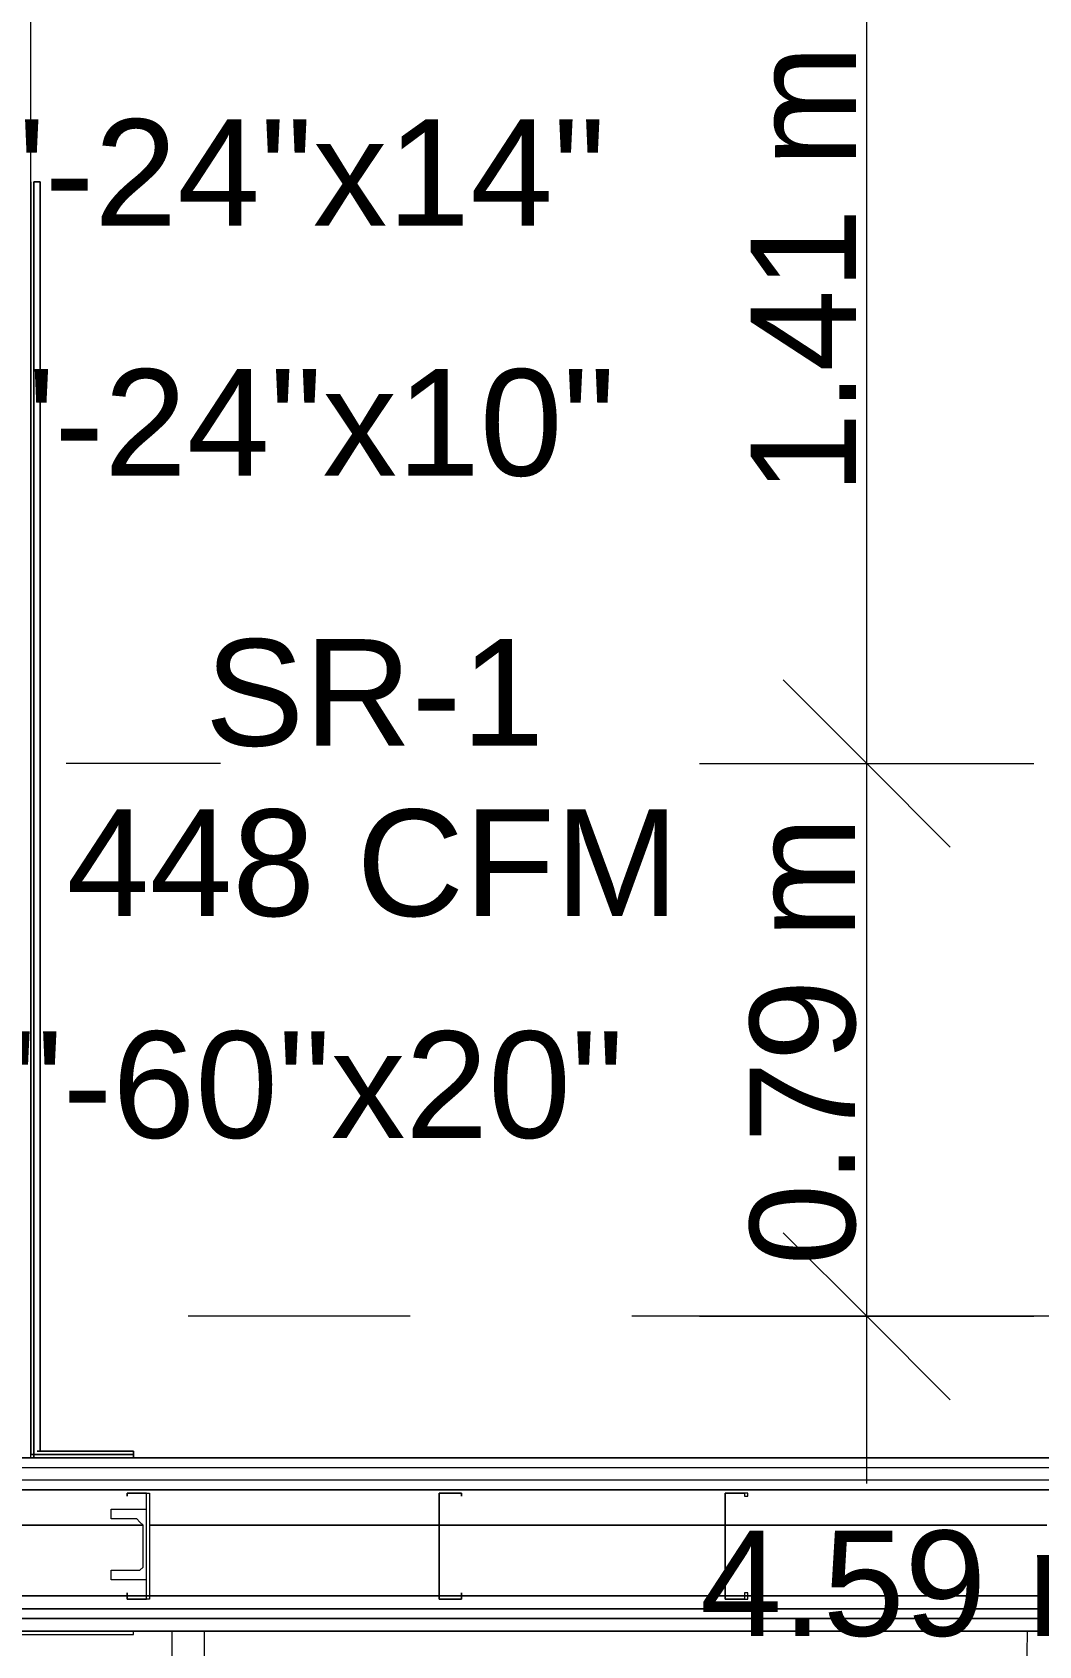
# Model space of a CAD drawing. Header units: metres. Extents: x -2 to 237, y -8 to 52.
# Drawn here: x 21.696 to 23.13, y 23.18 to 25.48 of the extents above; entities that cross this region are included whole.
import ezdxf

# ---------------------------------------------------------------- set-up
doc = ezdxf.new("R2010")
doc.units = ezdxf.units.M
doc.layers.add('HVAC - Ductos', color=5, linetype='Continuous', lineweight=0)
doc.layers.add('PDF4_Text', color=7, linetype='Continuous', lineweight=0)
doc.layers.add('PDF4_Geometry', color=7, linetype='Continuous', lineweight=0, true_color=0xaaaaaa)
doc.styles.add('PDF Helvetica', font='')
doc.styles.get('PDF Helvetica').set_extended_font_data('Helvetica')

msp = doc.modelspace()

# ---------------------------------------------------------------- linework, layer by layer
at = {"layer": 'HVAC - Ductos', "lineweight": 0}
for points in [[(22.8846, 23.4111), (22.8846, 24.4373), (22.8846, 26.0867)], [(17.2766, 23.9517), (20.69, 23.9517), (20.69, 25.4682), (20.69, 23.9517), (20.69, 25.4682), (20.69, 25.4636), (20.69, 23.2003), (20.7083, 23.2003), (20.8915, 23.2003), (21.4963, 23.2003), (21.4963, 23.1957), (20.6854, 23.1957), (21.4963, 23.1957), (21.8399, 23.1957), (21.8399, 23.2003), (21.4963, 23.2003), (20.69, 23.2003), (21.4963, 23.2003), (25.0608, 23.2003)], [(22.7654, 24.5565), (22.8846, 24.4373), (23.0037, 24.3182)], [(21.9637, 24.4373), (21.7438, 24.4373)], [(22.6463, 24.4373), (22.8846, 24.4373), (23.1228, 24.4373)], [(22.7654, 23.7684), (22.8846, 23.6493), (23.0037, 23.5301)], [(22.6463, 23.6493), (22.8846, 23.6493), (23.1228, 23.6493)]]:
    msp.add_lwpolyline(points, dxfattribs=at)
at = {"layer": 'PDF4_Geometry', "lineweight": 0}
for points in [[(21.8399, 23.4477), (21.8399, 23.4523), (21.8399, 23.4569), (21.8399, 23.4523), (21.6934, 23.4523), (21.8399, 23.4523), (21.8399, 23.4477), (21.6934, 23.4477), (21.6934, 25.2666), (21.6934, 25.2895), (21.6934, 30.1644), (21.6934, 31.3235), (21.6934, 33.1425), (21.6934, 31.3235)], [(24.8638, 30.2652), (24.8638, 26.2471), (24.8638, 23.4477), (24.8638, 26.3387), (24.8638, 23.4523), (23.164, 23.4523), (23.164, 23.4477), (21.8399, 23.4477), (21.6979, 23.4477), (21.6979, 25.2666), (21.6979, 23.4477), (21.8399, 23.4477), (21.6934, 23.4477), (21.8399, 23.4477), (21.6934, 23.4477)], [(21.6796, 30.1644), (21.6796, 25.2895), (21.6796, 25.2666), (21.6796, 23.4477), (21.6796, 23.4339), (24.9096, 23.4339), (25.0379, 23.4339), (25.0608, 23.4339), (25.0608, 23.4157), (24.9096, 23.4157), (21.6612, 23.4157), (21.6612, 23.4339), (24.9096, 23.4339), (25.0379, 23.4339), (25.0608, 23.4339), (25.0608, 23.4477), (24.9096, 23.4477), (21.6796, 23.4477)], [(21.6979, 25.2666), (21.6979, 23.4477), (21.6979, 25.2666)], [(21.6979, 25.2666), (21.6979, 23.4477), (21.6979, 25.2666)], [(21.7071, 23.4569), (21.7071, 25.2666)], [(21.7071, 23.4569), (21.7071, 25.2666)], [(22.234, 23.6493), (21.9179, 23.6493)], [(23.8238, 23.6493), (22.5501, 23.6493)], [(25.0608, 23.4019), (21.5971, 23.4019), (21.5971, 23.3515), (21.6475, 23.3515), (21.5192, 23.3515), (21.5192, 23.3698), (21.5192, 23.2965), (21.5192, 23.3515), (21.5971, 23.3515), (21.5971, 23.4477), (21.5192, 23.4477), (21.5192, 23.3744), (21.5192, 23.4477), (21.4963, 23.4477), (21.4963, 23.3973), (21.4963, 23.4477), (24.9096, 23.4477)], [(21.8583, 23.2736), (21.8079, 23.2736), (21.8079, 23.2874), (21.8399, 23.2874), (21.8445, 23.2874), (21.8491, 23.2874), (21.8537, 23.2919), (21.8537, 23.2965), (21.8537, 23.3469), (21.8537, 23.3515), (21.8491, 23.356), (21.8445, 23.3606), (21.8399, 23.3606), (21.8079, 23.3606), (21.8079, 23.3744), (21.8583, 23.3744)], [(25.0608, 23.2324), (21.6475, 23.2324), (25.0608, 23.2324)], [(25.0608, 23.2507), (21.6796, 23.2507), (25.0608, 23.2507)], [(21.4963, 23.2003), (25.0608, 23.2003), (25.0608, 23.2186), (26.1742, 23.2186), (26.1742, 23.2003), (25.0608, 23.2003)], [(25.0608, 23.2186), (21.6612, 23.2186), (25.0608, 23.2186)], [(23.164, 23.2003), (25.0608, 23.2003), (25.0608, 23.1957), (23.164, 23.1957), (23.164, 23.2003), (21.8399, 23.2003), (21.4963, 23.2003), (21.4963, 23.1957), (21.8399, 23.1957), (21.8399, 23.2003)], [(21.4963, 23.2003), (25.0608, 23.2003), (21.4963, 23.2003)], [(21.8949, 22.6596), (21.8949, 23.2003), (21.9407, 23.2003), (21.9407, 22.6596)]]:
    msp.add_lwpolyline(points, dxfattribs=at)
for points in [[(21.6934, 23.4523), (21.8399, 23.4523), (21.6934, 23.4523), (21.6934, 25.2666)], [(21.6979, 25.2666), (21.7025, 25.2666), (21.7071, 25.2666), (21.7025, 25.2666)], [(21.6979, 25.2666), (21.7025, 25.2666), (21.7071, 25.2666), (21.7025, 25.2666)], [(21.7071, 25.2666), (21.7071, 23.4569)], [(25.0608, 23.4477), (24.9096, 23.4477), (21.6934, 23.4477), (24.9096, 23.4477)], [(21.7025, 23.4569), (21.8399, 23.4569)], [(21.7071, 23.4569), (21.8399, 23.4569)], [(21.8399, 23.4523), (21.8399, 23.4569), (21.7071, 23.4569), (21.8399, 23.4569)], [(25.0608, 23.4019), (25.0608, 23.4157), (24.9096, 23.4157), (21.6475, 23.4157), (21.6475, 23.4019)], [(21.8308, 23.3927), (21.8308, 23.3973)], [(21.8583, 23.3973), (21.8629, 23.3973), (21.8629, 23.2507), (21.8629, 23.2461), (21.8583, 23.2461), (21.8308, 23.2461), (21.8308, 23.2552), (21.8308, 23.2461), (21.8583, 23.2461), (21.8583, 23.2507), (21.8583, 23.3973), (21.8308, 23.3973)], [(22.3072, 23.3973), (22.2798, 23.3973), (22.2752, 23.3973), (22.2752, 23.2507), (22.2752, 23.2461), (22.2798, 23.2461), (22.3072, 23.2461), (22.3072, 23.2552), (22.3072, 23.2461), (22.2798, 23.2461), (22.2752, 23.2461), (22.2752, 23.2507), (22.2752, 23.3973), (22.2798, 23.3973), (22.3072, 23.3973), (22.3072, 23.3927)], [(22.715, 23.3973), (22.683, 23.3973), (22.683, 23.2507), (22.683, 23.2461), (22.715, 23.2461), (22.715, 23.2552), (22.7104, 23.2552), (22.7104, 23.2461), (22.683, 23.2461), (22.683, 23.2507), (22.683, 23.3973), (22.7104, 23.3973), (22.7104, 23.3927), (22.715, 23.3927)], [(21.6521, 23.3515), (21.8537, 23.3515)], [(21.8629, 23.3515), (22.2752, 23.3515), (22.683, 23.3515), (23.1365, 23.3515), (23.1411, 23.3515), (23.1365, 23.3515), (22.683, 23.3515), (22.2752, 23.3515)]]:
    msp.add_lwpolyline(points, close=True, dxfattribs=at)
msp.add_arc((21.7869, 23.1986), 1.3268, 274.6706, 0.0724, dxfattribs=at)

# ---------------------------------------------------------------- texts
at = {"layer": 'PDF4_Text', "lineweight": 0, "char_height": 0.15002, "attachment_point": 4, "rotation": 90, "style": 'PDF Helvetica'}
for s, insert in [('1.41 m', (22.7941, 24.8212)), ('0.79 m', (22.7941, 23.7216))]:
    msp.add_mtext(s, dxfattribs=dict(at, insert=insert))
at = {"layer": 'PDF4_Text', "lineweight": 0, "attachment_point": 4, "style": 'PDF Helvetica'}
for s, insert, char_height in [('FD-24"x14"-24"x14"', (20.6312, 25.2798), 0.151896), ('FD-24"x10"-24"x10"', (20.645, 24.9224), 0.151896), ('SR-1', (21.9416, 24.5375), 0.1519), ('448 CFM', (21.7446, 24.2947), 0.1519), ('BD-60"x20"-60"x20"', (20.645, 23.9785), 0.151896), ('4.59 m', (22.6472, 23.2677), 0.15002)]:
    msp.add_mtext(s, dxfattribs=dict(at, insert=insert, char_height=char_height))

doc.saveas('drawing.dxf')
